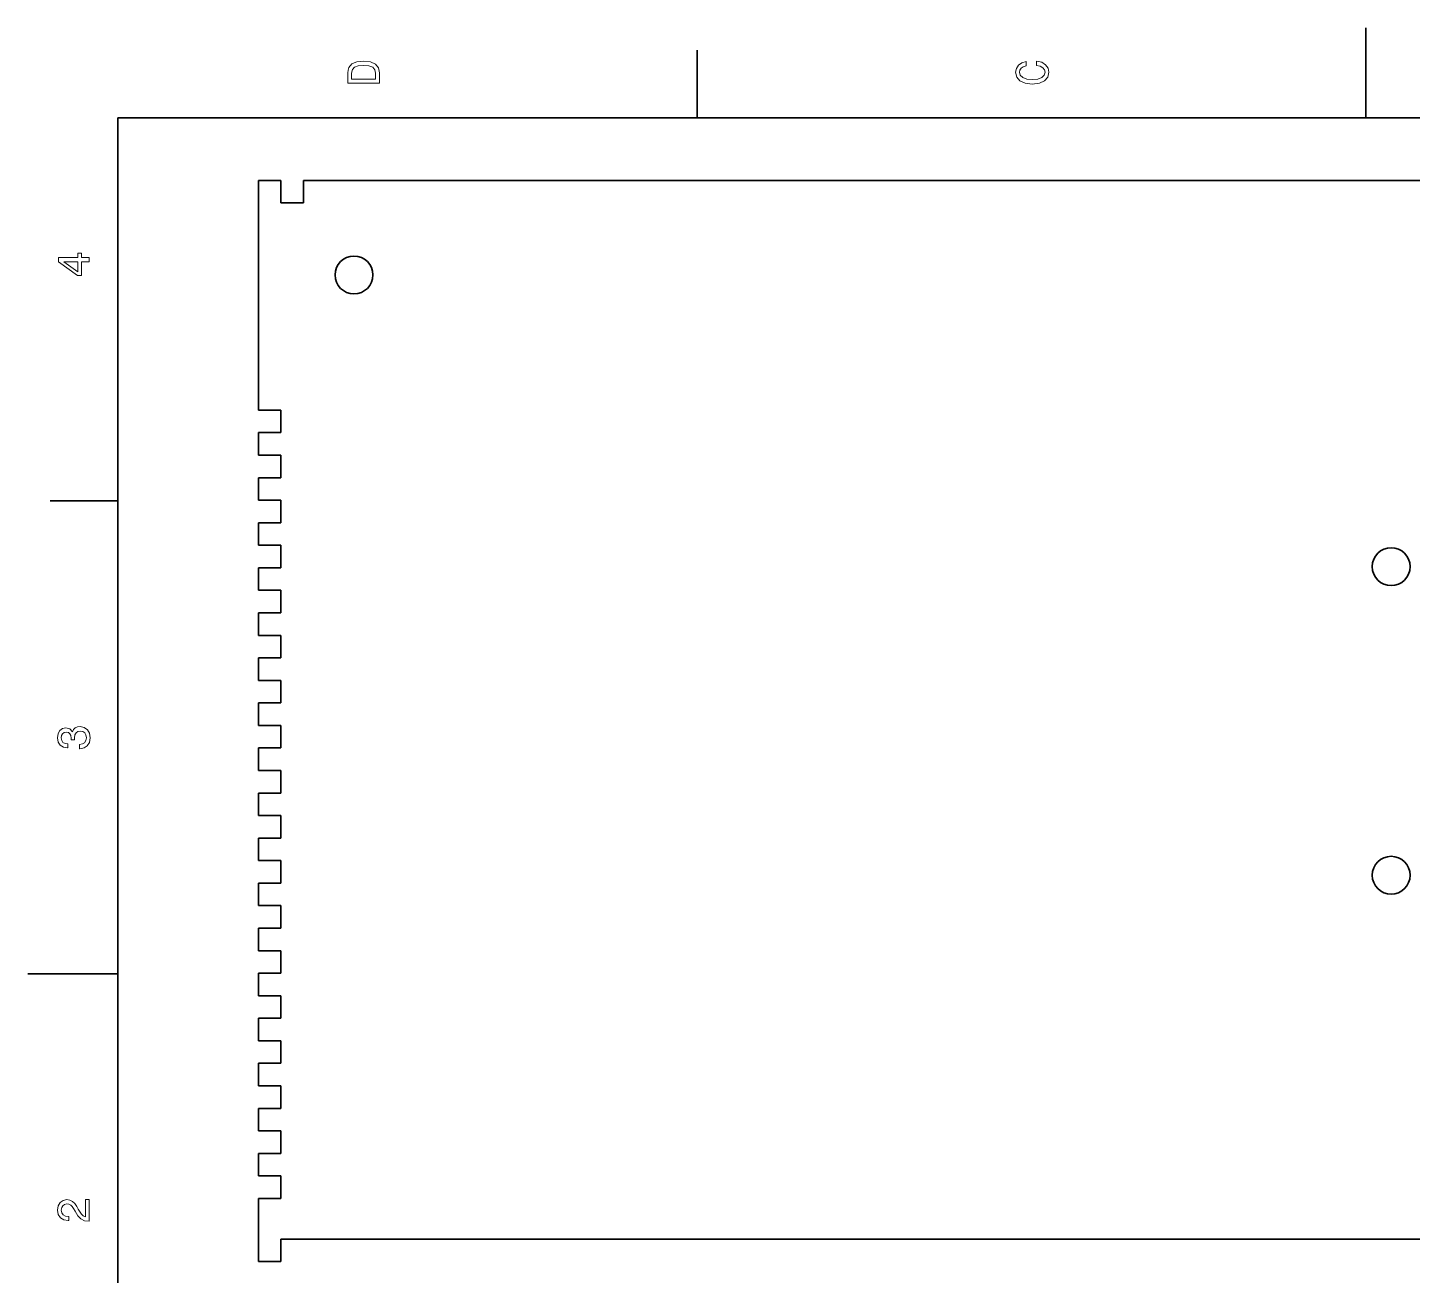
# Model space of a CAD drawing. Extents: x 0 to 297, y 0 to 210.
# Drawn here: x 0 to 153.7, y 71.5 to 210 of the extents above; entities that cross this region are included whole.
import ezdxf

# ---------------------------------------------------------------- set-up
doc = ezdxf.new("R2010")
doc.units = 0

msp = doc.modelspace()

# ---------------------------------------------------------------- linework, layer by layer
at = {"color": 7, "lineweight": 35}
for p, q in [((148.5, 200), (148.5, 210)), ((74.300003, 200), (74.300003, 207.5)), ((287, 200), (10, 200)), ((10, 200), (10, 10)), ((28.109924, 193.056046), (25.609924, 193.056046)), ((25.609924, 167.556046), (25.609924, 193.056046)), ((28.109924, 190.556046), (28.109924, 193.056046)), ((30.609924, 190.556046), (30.609924, 193.056046)), ((30.609924, 193.056046), (240.609924, 193.056046)), ((28.109924, 190.556046), (30.609924, 190.556046)), ((28.109924, 167.556046), (25.609924, 167.556046)), ((28.109924, 167.556046), (28.109924, 165.056046)), ((25.609924, 165.056046), (28.109924, 165.056046)), ((25.609924, 162.556046), (25.609924, 165.056046)), ((28.109924, 162.556046), (25.609924, 162.556046)), ((28.109924, 162.556046), (28.109924, 160.056046)), ((25.609924, 160.056046), (28.109924, 160.056046)), ((25.609924, 157.556046), (25.609924, 160.056046)), ((10, 157.5), (2.5, 157.5)), ((28.109924, 157.556046), (25.609924, 157.556046)), ((28.109924, 157.556046), (28.109924, 155.056046)), ((25.609924, 155.056046), (28.109924, 155.056046)), ((25.609924, 152.556046), (25.609924, 155.056046)), ((28.109924, 152.556046), (25.609924, 152.556046)), ((28.109924, 152.556046), (28.109924, 150.056046)), ((25.609924, 150.056046), (28.109924, 150.056046)), ((25.609924, 147.556046), (25.609924, 150.056046)), ((28.109924, 147.556046), (25.609924, 147.556046)), ((28.109924, 147.556046), (28.109924, 145.056046)), ((25.609924, 145.056046), (28.109924, 145.056046)), ((25.609924, 142.556046), (25.609924, 145.056046)), ((28.109924, 142.556046), (25.609924, 142.556046)), ((28.109924, 142.556046), (28.109924, 140.056046)), ((25.609924, 140.056046), (28.109924, 140.056046)), ((25.609924, 137.556046), (25.609924, 140.056046)), ((28.109924, 137.556046), (25.609924, 137.556046)), ((28.109924, 137.556046), (28.109924, 135.056046)), ((25.609924, 135.056046), (28.109924, 135.056046)), ((25.609924, 132.556046), (25.609924, 135.056046)), ((28.109924, 132.556046), (25.609924, 132.556046)), ((28.109924, 132.556046), (28.109924, 130.056046)), ((25.609924, 130.056046), (28.109924, 130.056046)), ((25.609924, 127.556046), (25.609924, 130.056046)), ((28.109924, 127.556046), (25.609924, 127.556046)), ((28.109924, 127.556046), (28.109924, 125.056046)), ((25.609924, 125.056046), (28.109924, 125.056046)), ((25.609924, 122.556046), (25.609924, 125.056046)), ((28.109924, 122.556046), (25.609924, 122.556046)), ((28.109924, 122.556046), (28.109924, 120.056046)), ((25.609924, 120.056046), (28.109924, 120.056046)), ((25.609924, 117.556046), (25.609924, 120.056046)), ((28.109924, 117.556046), (25.609924, 117.556046)), ((28.109924, 117.556046), (28.109924, 115.056046)), ((25.609924, 115.056046), (28.109924, 115.056046)), ((25.609924, 112.556046), (25.609924, 115.056046)), ((28.109924, 112.556046), (25.609924, 112.556046)), ((28.109924, 112.556046), (28.109924, 110.056046)), ((25.609924, 110.056046), (28.109924, 110.056046)), ((25.609924, 107.556046), (25.609924, 110.056046)), ((28.109924, 107.556046), (25.609924, 107.556046)), ((28.109924, 107.556046), (28.109924, 105.056046)), ((10, 105), (0, 105)), ((25.609924, 105.056046), (28.109924, 105.056046)), ((25.609924, 102.556046), (25.609924, 105.056046)), ((28.109924, 102.556046), (25.609924, 102.556046)), ((28.109924, 102.556046), (28.109924, 100.056046)), ((25.609924, 100.056046), (28.109924, 100.056046)), ((25.609924, 97.556046), (25.609924, 100.056046)), ((28.109924, 97.556046), (25.609924, 97.556046)), ((28.109924, 97.556046), (28.109924, 95.056046)), ((25.609924, 95.056046), (28.109924, 95.056046)), ((25.609924, 92.556046), (25.609924, 95.056046)), ((28.109924, 92.556046), (25.609924, 92.556046)), ((28.109924, 92.556046), (28.109924, 90.056046)), ((25.609924, 90.056046), (28.109924, 90.056046)), ((25.609924, 87.556046), (25.609924, 90.056046)), ((28.109924, 87.556046), (25.609924, 87.556046)), ((28.109924, 87.556046), (28.109924, 85.056046)), ((25.609924, 85.056046), (28.109924, 85.056046)), ((25.609924, 82.556046), (25.609924, 85.056046)), ((28.109924, 82.556046), (25.609924, 82.556046)), ((28.109924, 82.556046), (28.109924, 80.056046)), ((25.609924, 80.056046), (28.109924, 80.056046)), ((25.609924, 73.056046), (25.609924, 80.056046)), ((28.109924, 73.056046), (28.109924, 75.556046)), ((240.609924, 75.556046), (28.109924, 75.556046)), ((25.609924, 73.056046), (28.109924, 73.056046))]:
    msp.add_line(p, q, dxfattribs=at)
at = {"color": 7, "lineweight": 13}
for points in [[(35.533215, 204.994965), (35.533215, 203.829971), (39.033215, 203.829971), (39.033215, 204.994965), (38.922264, 205.544678), (38.584366, 205.953171), (38.034657, 206.205338), (37.283215, 206.296112), (36.516644, 206.215424), (36.21405, 206.114563), (35.971977, 205.973343), (35.644165, 205.56485), (35.563473, 205.297562)], [(111.93206, 205.817017), (112.355698, 205.716141), (112.658287, 205.549713), (112.844887, 205.317734), (112.905403, 205.045395), (112.814629, 204.71759), (112.54229, 204.460388), (112.098488, 204.28891), (111.483215, 204.233429), (110.872986, 204.28891), (110.424141, 204.455338), (110.151802, 204.71254), (110.055984, 205.045395), (110.106415, 205.287476), (110.247627, 205.494247), (110.474571, 205.655624), (110.787247, 205.766571), (110.787247, 206.245682), (110.308144, 206.094391), (109.94503, 205.832138), (109.718086, 205.474075), (109.63739, 205.045395), (109.763474, 204.510818), (110.116501, 204.10231), (110.696472, 203.840057), (111.483215, 203.749283), (112.269958, 203.840057), (112.84993, 204.10231), (113.208, 204.510818), (113.329041, 205.045395), (113.233215, 205.51442), (112.965927, 205.892654), (112.527161, 206.159943), (111.93206, 206.301163)], [(35.951801, 204.959656), (36.027451, 205.342941), (36.259438, 205.605194), (36.672985, 205.761536), (37.283215, 205.811966), (37.873272, 205.756485), (38.286816, 205.600143), (38.533936, 205.332855), (38.614628, 204.959656), (38.614628, 204.298996), (35.951801, 204.298996)], [(6.833213, 184.02739), (6.833213, 184.481277), (5.965778, 184.481277), (5.965778, 184.98056), (5.56232, 184.98056), (5.56232, 184.481277), (3.408862, 184.481277), (3.408862, 184.022339), (5.521974, 182.489197), (5.965778, 182.489197), (5.965778, 184.02739)], [(5.56232, 182.912827), (3.993876, 184.02739), (5.56232, 184.02739)], [(5.733789, 129.979111), (5.769093, 129.979111), (6.253242, 130.059799), (6.616354, 130.296829), (6.848343, 130.670029), (6.934078, 131.164276), (6.848343, 131.688766), (6.626441, 132.082138), (6.273415, 132.334305), (5.819525, 132.425079), (5.521974, 132.384735), (5.2799, 132.273788), (5.0933, 132.092224), (4.957133, 131.850143), (4.684798, 132.177963), (4.251081, 132.293961), (3.857709, 132.218307), (3.560158, 132.00145), (3.373559, 131.648422), (3.307997, 131.164276), (3.388689, 130.710388), (3.610591, 130.362396), (3.963617, 130.135452), (4.432637, 130.059799), (4.467939, 130.059799), (4.467939, 130.508652), (4.145173, 130.548996), (3.913184, 130.680115), (3.771974, 130.891937), (3.721542, 131.189484), (3.761888, 131.451736), (3.867795, 131.643372), (4.039265, 131.759369), (4.271254, 131.804764), (4.518372, 131.759369), (4.684798, 131.638336), (4.785663, 131.426514), (4.815922, 131.139053), (4.810879, 130.942368), (5.209294, 130.942368), (5.199208, 131.189484), (5.244596, 131.507217), (5.365634, 131.744247), (5.56232, 131.885452), (5.819525, 131.935883), (6.112032, 131.880417), (6.328891, 131.734161), (6.465058, 131.502167), (6.510447, 131.194534), (6.460014, 130.876801), (6.308718, 130.644821), (6.066643, 130.498566), (5.733789, 130.443085)], [(6.833213, 77.519447), (6.833213, 79.925072), (6.399496, 79.925072), (6.399496, 78.023773), (6.162464, 78.129684), (5.965778, 78.311241), (5.607709, 78.871033), (5.456412, 79.168587), (5.239553, 79.501442), (4.987392, 79.738472), (4.689841, 79.874641), (4.351945, 79.925072), (3.928314, 79.839333), (3.595461, 79.602303), (3.383646, 79.239189), (3.307997, 78.770172), (3.393732, 78.286018), (3.630764, 77.91787), (4.009006, 77.680832), (4.508286, 77.600143), (4.578891, 77.600143), (4.578891, 78.059074), (4.538545, 78.059074), (4.195605, 78.104462), (3.943444, 78.240631), (3.782061, 78.457489), (3.726585, 78.744957), (3.777017, 79.03746), (3.903098, 79.254318), (4.099784, 79.395531), (4.346902, 79.445961), (4.578891, 79.41066), (4.775577, 79.314842), (4.947046, 79.153458), (5.098343, 78.931557), (5.259727, 78.634003), (5.572406, 78.139771), (5.90526, 77.791786), (6.308718, 77.585014), (6.818084, 77.519447)]]:
    msp.add_lwpolyline(points, close=True, dxfattribs=at)
at = {"color": 7, "lineweight": 35}
for centre in [(36.20993, 182.556046), (151.309921, 150.181046), (151.309921, 115.931046)]:
    msp.add_circle(centre, 2.1, dxfattribs=at)

doc.saveas('drawing.dxf')
